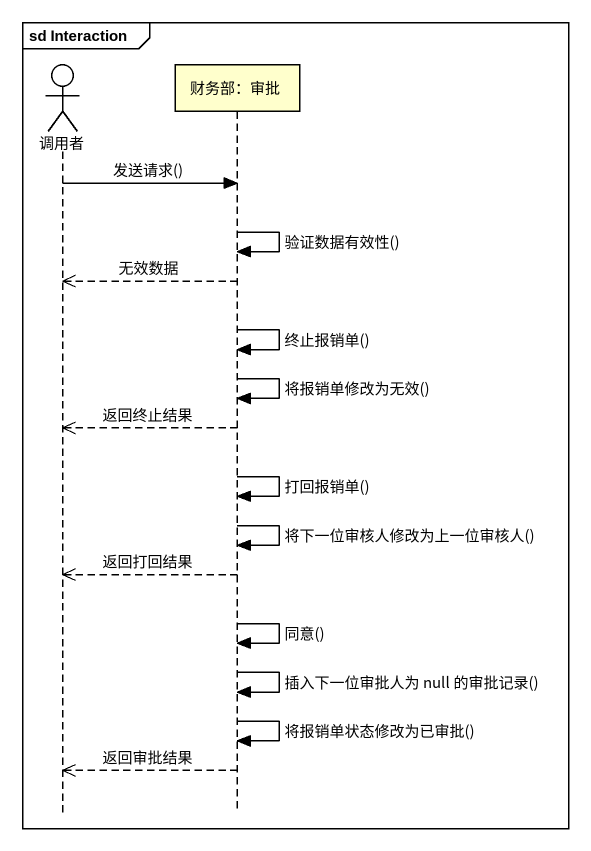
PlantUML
@startuml
mainframe sd Interaction
hide footbox
actor 调用者
participant "财务部：审批" as 财务部_审批

调用者 -> 财务部_审批 : 发送请求()
财务部_审批 -> 财务部_审批 : 验证数据有效性()
财务部_审批 -->> 调用者 : 无效数据
财务部_审批 -> 财务部_审批 : 终止报销单()
财务部_审批 -> 财务部_审批 : 将报销单修改为无效()
财务部_审批 -->> 调用者 : 返回终止结果
财务部_审批 -> 财务部_审批 : 打回报销单()
财务部_审批 -> 财务部_审批 : 将下一位审核人修改为上一位审核人()
财务部_审批 -->> 调用者 : 返回打回结果
财务部_审批 -> 财务部_审批 : 同意()
财务部_审批 -> 财务部_审批 : 插入下一位审批人为 null 的审批记录()
财务部_审批 -> 财务部_审批 : 将报销单状态修改为已审批()
财务部_审批 -->> 调用者 : 返回审批结果
@enduml
